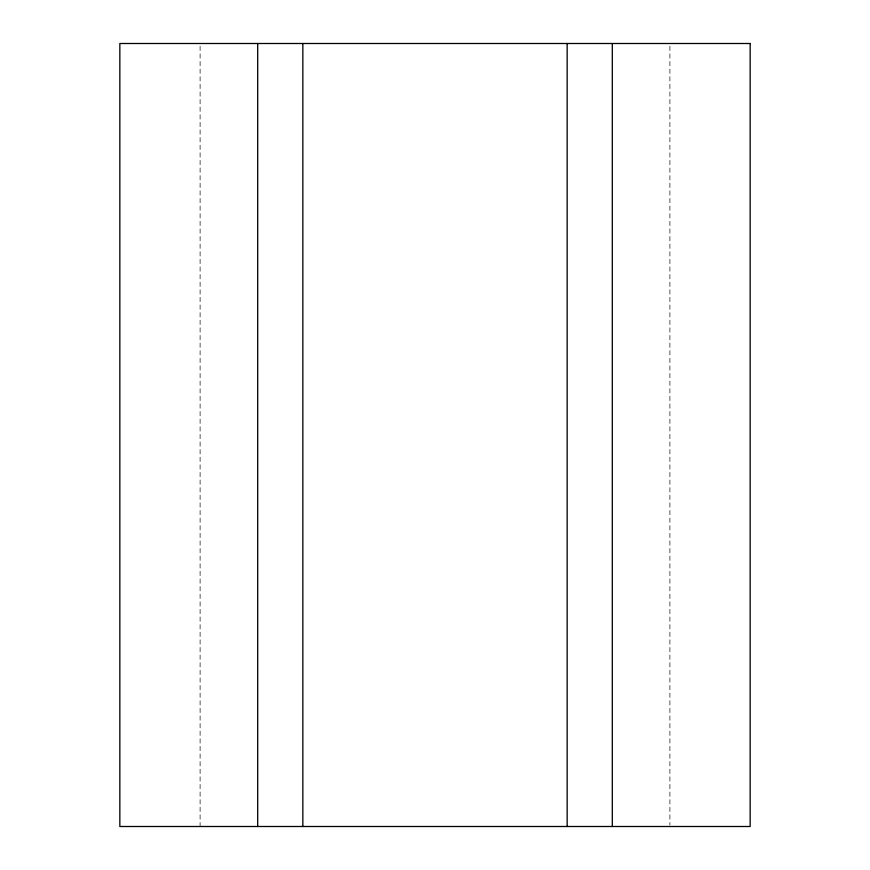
<?xml version="1.0" encoding="UTF-8"?>
<svg xmlns="http://www.w3.org/2000/svg" width="870" height="870" viewBox="0 0 870 870"><rect width="100%" height="100%" fill="white"/><g stroke="black" fill="none" stroke-linecap="round" stroke-linejoin="round"><path stroke-width="0.65" stroke-dasharray="4.35 3.26" d="M669.9 46.219L669.9 825.141M200.1 46.219L200.1 826.5"/><path stroke-width="1.3" d="M612.306 43.5L612.306 826.5M567.153 43.5L567.153 826.5M302.847 43.5L302.847 826.5M257.694 43.5L257.694 826.5M750.157 43.5L119.842 43.5L119.842 826.5L750.157 826.5L750.157 43.5"/></g></svg>
